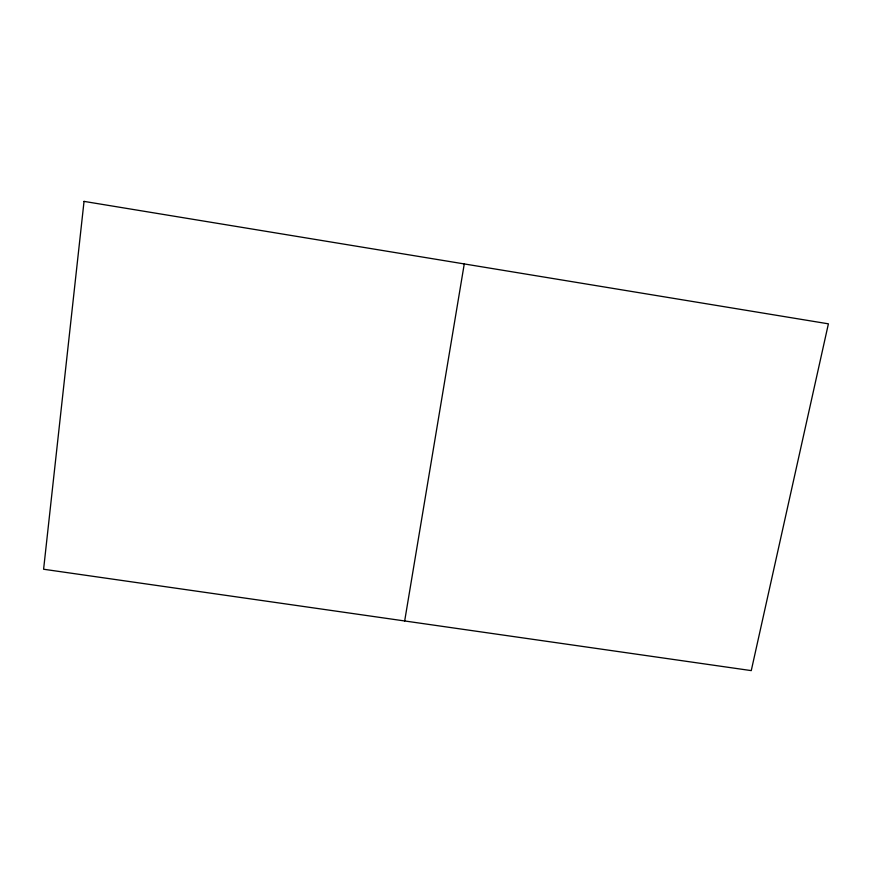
<?xml version="1.0" encoding="UTF-8"?>
<svg xmlns="http://www.w3.org/2000/svg" width="872" height="872" viewBox="0 0 872 872"><rect width="100%" height="100%" fill="white"/><g stroke="black" fill="none" stroke-linecap="round" stroke-linejoin="round"><path stroke-width="1.31" d="M404.673 620.962L464.264 263.933M84.039 201.388L43.6 569.242L751.261 670.612L828.4 323.828L84.039 201.388"/></g></svg>
